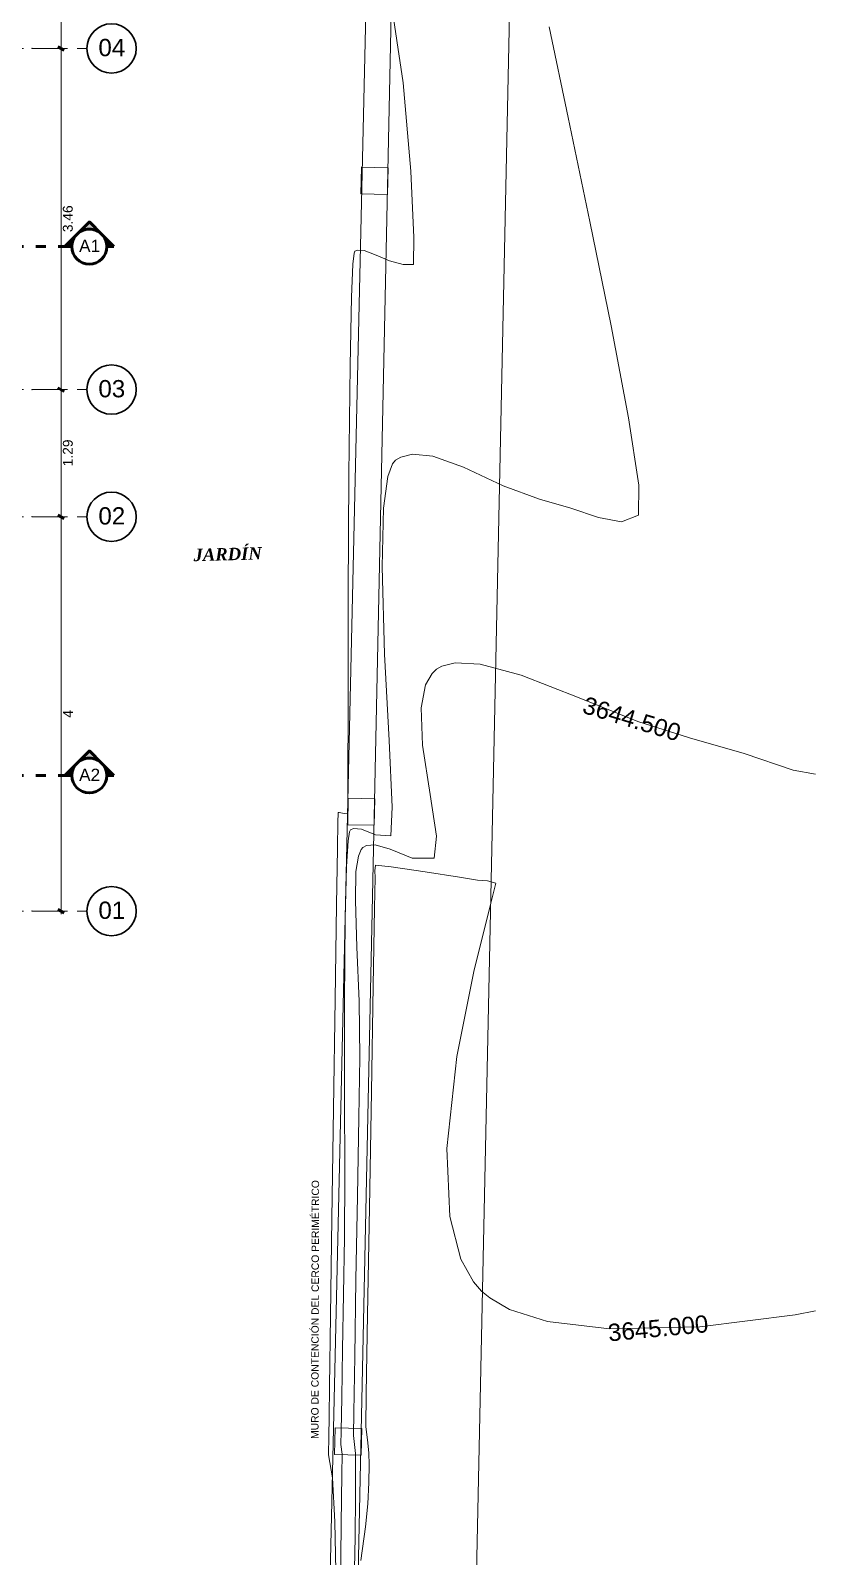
# Model space of a CAD drawing. Header units: metres. Extents: x -41 to 412, y -15 to 25.
# Drawn here: x -8.86 to -0.9, y 1.56 to 17.04 of the extents above; entities that cross this region are included whole.
import ezdxf

# ---------------------------------------------------------------- set-up
doc = ezdxf.new("R2010")
doc.units = ezdxf.units.M
doc.header["$MEASUREMENT"] = 0
doc.linetypes.add('Dot & Dashed', pattern=[0.335139, 0.15875, -0.088194, 0, -0.088194])
doc.linetypes.add('Linea punta', pattern=[0.85, 0.6, -0.125, 0, -0.125])
for name, color, linetype in [('Dimensioning - General', 7, 'Continuous'), ('Interior - Furniture', 7, 'Continuous'), ('Marker - Section', 7, 'Continuous'), ('Structural - Grid', 7, 'Continuous')]:
    doc.layers.add(name, color=color, linetype=linetype)
doc.styles.add('GENERATED_STYLE_2', font='arial.ttf')
doc.styles.add('GENERATED_STYLE_7', font='')
doc.styles.get('GENERATED_STYLE_7').set_extended_font_data('Palatino Linotype', italic=True, bold=True)
doc.dimstyles.new('GENERATED_STYLE__1', dxfattribs={"dimtxt": 0.1, "dimasz": 0.0475, "dimexe": 0.18, "dimexo": 0.2, "dimgap": 0.09, "dimtad": 3, "dimzin": 0, "dimdsep": 46, "dimtxsty": 'GENERATED_STYLE_2', "dimblk": 'ARROWHEAD_2', "dimblk1": 'ARROWHEAD_2', "dimblk2": 'ARROWHEAD_2', "dimcen": 0.09, "dimclrd": 256, "dimclre": 256, "dimclrt": 5, "dimazin": 0, "dimtfac": 1, "dimtdec": 4, "dimtmove": 0, "dimatfit": 3, "dimfxl": 1, "dimtolj": 1, "dimtzin": 0, "dimarcsym": 0})

# ---------------------------------------------------------------- blocks, each defined once
blk = doc.blocks.new('*D11')
at = {"layer": 'Dimensioning - General', "color": 151, "linetype": 'Continuous', "lineweight": 20, "true_color": 0x80c2ff, "transparency": 16777216}
for p, q in [((-8.501, 12.107), (-8.748, 12.107)), ((-8.548, 8.107), (-8.548, 12.107)), ((-8.501, 8.107), (-8.748, 8.107)), ((-8.548, 8.076), (-8.548, 8.107))]:
    blk.add_line(p, q, dxfattribs=at)
at = {"layer": 'Dimensioning - General', "color": 7, "linetype": 'Continuous', "lineweight": 60, "transparency": 16777216}
for p, q in [((-8.579, 12.125), (-8.517, 12.089)), ((-8.579, 8.125), (-8.517, 8.089))]:
    blk.add_line(p, q, dxfattribs=at)
at = {"layer": 'Dimensioning - General', "color": 5, "lineweight": 25, "transparency": 16777216, "insert": (-8.428, 10.069), "char_height": 0.1, "attachment_point": 7, "rotation": 90, "style": 'GENERATED_STYLE_2'}
blk.add_mtext('\\A1;4', dxfattribs=at)
blk = doc.blocks.new('ARROWHEAD_2')
at = {"color": 0, "linetype": 'Continuous', "lineweight": 0}
for p, q in [((0, 0), (-1, 0)), ((-0.38, -0.66), (0.38, 0.66))]:
    blk.add_line(p, q, dxfattribs=at)
blk = doc.blocks.new('*D12')
at = {"layer": 'Dimensioning - General', "color": 151, "linetype": 'Continuous', "lineweight": 20, "true_color": 0x80c2ff, "transparency": 16777216}
for p, q in [((-8.501, 13.397), (-8.748, 13.397)), ((-8.548, 12.107), (-8.548, 13.397)), ((-8.501, 12.107), (-8.748, 12.107))]:
    blk.add_line(p, q, dxfattribs=at)
at = {"layer": 'Dimensioning - General', "color": 7, "linetype": 'Continuous', "lineweight": 60, "transparency": 16777216}
for p, q in [((-8.579, 13.415), (-8.517, 13.379)), ((-8.579, 12.125), (-8.517, 12.089))]:
    blk.add_line(p, q, dxfattribs=at)
at = {"layer": 'Dimensioning - General', "color": 5, "lineweight": 25, "transparency": 16777216, "insert": (-8.428, 12.619), "char_height": 0.1, "attachment_point": 7, "rotation": 90, "style": 'GENERATED_STYLE_2'}
blk.add_mtext('\\A1;1.29', dxfattribs=at)
blk = doc.blocks.new('*D13')
at = {"layer": 'Dimensioning - General', "color": 7, "linetype": 'Continuous', "lineweight": 60, "transparency": 16777216}
for p, q in [((-8.579, 16.875), (-8.517, 16.839)), ((-8.579, 13.415), (-8.517, 13.379))]:
    blk.add_line(p, q, dxfattribs=at)
at = {"layer": 'Dimensioning - General', "color": 151, "linetype": 'Continuous', "lineweight": 20, "true_color": 0x80c2ff, "transparency": 16777216}
for p, q in [((-8.501, 16.857), (-8.748, 16.857)), ((-8.548, 13.397), (-8.548, 16.857)), ((-8.501, 13.397), (-8.748, 13.397))]:
    blk.add_line(p, q, dxfattribs=at)
at = {"layer": 'Dimensioning - General', "color": 5, "lineweight": 25, "transparency": 16777216, "insert": (-8.428, 14.994), "char_height": 0.1, "attachment_point": 7, "rotation": 90, "style": 'GENERATED_STYLE_2'}
blk.add_mtext('\\A1;3.46', dxfattribs=at)
blk = doc.blocks.new('*D14')
at = {"layer": 'Dimensioning - General', "color": 7, "linetype": 'Continuous', "lineweight": 60, "transparency": 16777216}
for p, q in [((-8.517, 19.933), (-8.579, 19.969)), ((-8.579, 16.875), (-8.517, 16.839))]:
    blk.add_line(p, q, dxfattribs=at)
at = {"layer": 'Dimensioning - General', "color": 151, "linetype": 'Continuous', "lineweight": 20, "true_color": 0x80c2ff, "transparency": 16777216}
for p, q in [((-8.548, 19.951), (-8.548, 19.982)), ((-8.501, 19.951), (-8.748, 19.951)), ((-8.548, 16.857), (-8.548, 19.951)), ((-8.501, 16.857), (-8.748, 16.857))]:
    blk.add_line(p, q, dxfattribs=at)
at = {"layer": 'Dimensioning - General', "color": 5, "lineweight": 25, "transparency": 16777216, "insert": (-8.428, 18.271), "char_height": 0.1, "attachment_point": 7, "rotation": 90, "style": 'GENERATED_STYLE_2'}
blk.add_mtext('\\A1;3.09', dxfattribs=at)

msp = doc.modelspace()

# ---------------------------------------------------------------- hatches: boundary and pattern name
at = {"layer": 'Marker - Section', "linetype": 'Continuous', "lineweight": 0, "true_color": 0x000000}
for points in [[(-8.136, 14.972), (-8.261, 15.097), (-8.386, 14.972, -0.414214)], [(-8.511, 14.847), (-8.438, 14.847, -0.198912), (-8.386, 14.972)], [(-8.011, 14.847), (-8.136, 14.972, -0.198912), (-8.084, 14.847)], [(-8.511, 9.483), (-8.438, 9.483, -0.198912), (-8.386, 9.608)], [(-8.136, 9.608), (-8.261, 9.733), (-8.386, 9.608, -0.414214)], [(-8.011, 9.483), (-8.136, 9.608, -0.198912), (-8.084, 9.483)]]:
    msp.add_hatch(color=18, dxfattribs=at).paths.add_polyline_path(points)

# ---------------------------------------------------------------- linework, layer by layer
at = {"layer": 'Interior - Furniture', "color": 251, "linetype": 'Continuous', "lineweight": 20, "true_color": 0x6a6a6a}
for p, q in [((-5.092, 22.333), (-5.745, -8.629)), ((-3.892, 22.308), (-4.549, -8.808)), ((-5.353, 21.83), (-6.045, -8.629))]:
    msp.add_line(p, q, dxfattribs=at)
at = {"layer": 'Interior - Furniture', "color": 8, "linetype": 'Continuous', "lineweight": 13}
for p, q in [((-5.08, 16.507), (-5.217, 17.442)), ((-3.405, 16.156), (-3.598, 17.078)), ((-5.002, 15.613), (-5.08, 16.507)), ((-3.184, 15.102), (-3.405, 16.156)), ((-4.97, 14.94), (-5.002, 15.613)), ((-2.968, 14.043), (-3.184, 15.102)), ((-4.973, 14.665), (-4.97, 14.94)), ((-5.588, 14.668), (-5.576, 14.781)), ((-5.576, 14.781), (-5.57, 14.8)), ((-5.57, 14.8), (-5.543, 14.812)), ((-5.543, 14.812), (-5.473, 14.809)), ((-5.473, 14.809), (-5.352, 14.762)), ((-5.352, 14.762), (-5.216, 14.704)), ((-5.216, 14.704), (-5.077, 14.665)), ((-5.603, 14.333), (-5.588, 14.668)), ((-5.077, 14.665), (-4.973, 14.665)), ((-5.617, 13.643), (-5.603, 14.333)), ((-2.792, 13.109), (-2.968, 14.043)), ((-5.629, 12.531), (-5.617, 13.643)), ((-2.689, 12.426), (-2.792, 13.109)), ((-5.155, 12.68), (-5.103, 12.711)), ((-5.103, 12.711), (-4.985, 12.742)), ((-4.985, 12.742), (-4.779, 12.722)), ((-4.779, 12.722), (-4.468, 12.611)), ((-5.234, 12.515), (-5.186, 12.645)), ((-5.186, 12.645), (-5.155, 12.68)), ((-4.468, 12.611), (-4.064, 12.421)), ((-5.635, 11.323), (-5.629, 12.531)), ((-5.277, 12.196), (-5.234, 12.515)), ((-4.064, 12.421), (-3.696, 12.284)), ((-2.693, 12.123), (-2.689, 12.426)), ((-3.696, 12.284), (-3.379, 12.193)), ((-5.293, 11.6), (-5.277, 12.196)), ((-3.379, 12.193), (-3.098, 12.098)), ((-3.098, 12.098), (-2.865, 12.057)), ((-2.865, 12.057), (-2.693, 12.123)), ((-5.267, 10.712), (-5.293, 11.6)), ((-5.637, 10.217), (-5.635, 11.323)), ((-5.222, 9.838), (-5.267, 10.712)), ((-4.786, 10.518), (-4.741, 10.561)), ((-4.741, 10.561), (-4.686, 10.593)), ((-4.686, 10.593), (-4.552, 10.627)), ((-4.552, 10.627), (-4.297, 10.612)), ((-4.297, 10.612), (-3.881, 10.499)), ((-4.895, 10.17), (-4.851, 10.402)), ((-4.851, 10.402), (-4.786, 10.518)), ((-3.881, 10.499), (-3.294, 10.272)), ((-5.638, 9.409), (-5.637, 10.217)), ((-3.294, 10.272), (-2.7, 10.032)), ((-4.882, 9.791), (-4.895, 10.17)), ((-2.7, 10.032), (-2.176, 9.865)), ((-5.189, 9.162), (-5.222, 9.838)), ((-4.805, 9.289), (-4.882, 9.791)), ((-2.176, 9.865), (-1.619, 9.705)), ((-1.619, 9.705), (-1.125, 9.538)), ((-1.125, 9.538), (-0.897, 9.498)), ((-5.64, 9.094), (-5.638, 9.409)), ((-4.739, 8.868), (-4.805, 9.289)), ((-5.202, 8.87), (-5.189, 9.162)), ((-5.746, 8.744), (-5.741, 9.012)), ((-5.741, 9.012), (-5.739, 9.097)), ((-5.739, 9.097), (-5.738, 9.109)), ((-5.738, 9.109), (-5.726, 9.109)), ((-5.726, 9.109), (-5.676, 9.099)), ((-5.676, 9.099), (-5.64, 9.094)), ((-5.636, 8.821), (-5.621, 8.913)), ((-5.621, 8.913), (-5.612, 8.931)), ((-5.612, 8.931), (-5.581, 8.946)), ((-5.581, 8.946), (-5.5, 8.937)), ((-5.5, 8.937), (-5.36, 8.88)), ((-5.36, 8.88), (-5.202, 8.87)), ((-4.764, 8.646), (-4.739, 8.868)), ((-5.755, 8.172), (-5.746, 8.744)), ((-5.653, 8.56), (-5.636, 8.821)), ((-5.532, 8.665), (-5.504, 8.732)), ((-5.504, 8.732), (-5.486, 8.753)), ((-5.486, 8.753), (-5.451, 8.774)), ((-5.451, 8.774), (-5.364, 8.781)), ((-5.364, 8.781), (-5.209, 8.735)), ((-5.209, 8.735), (-4.987, 8.643)), ((-5.666, 8.031), (-5.653, 8.56)), ((-5.557, 8.51), (-5.532, 8.665)), ((-4.987, 8.643), (-4.764, 8.646)), ((-5.563, 8.215), (-5.557, 8.51)), ((-5.547, 7.741), (-5.563, 8.215)), ((-5.769, 7.21), (-5.755, 8.172)), ((-5.672, 7.184), (-5.666, 8.031)), ((-5.525, 7.194), (-5.547, 7.741)), ((-5.786, 6.103), (-5.769, 7.21)), ((-5.672, 6.266), (-5.672, 7.184)), ((-5.518, 6.622), (-5.525, 7.194)), ((-5.528, 6.013), (-5.518, 6.622)), ((-5.671, 5.422), (-5.672, 6.266)), ((-5.801, 4.988), (-5.786, 6.103)), ((-5.542, 5.217), (-5.528, 6.013)), ((-5.674, 4.798), (-5.671, 5.422)), ((-5.557, 4.366), (-5.542, 5.217)), ((-5.815, 4.003), (-5.801, 4.988)), ((-5.683, 4.223), (-5.674, 4.798)), ((-5.57, 3.591), (-5.557, 4.366)), ((-5.693, 3.66), (-5.683, 4.223)), ((-5.825, 3.286), (-5.815, 4.003)), ((-5.701, 3.174), (-5.693, 3.66)), ((-5.58, 3.021), (-5.57, 3.591)), ((-5.83, 2.974), (-5.825, 3.286)), ((-5.707, 2.832), (-5.701, 3.174)), ((-5.832, 2.783), (-5.83, 2.974)), ((-5.583, 2.787), (-5.58, 3.021)), ((-5.709, 2.698), (-5.707, 2.832)), ((-5.573, 2.697), (-5.583, 2.787)), ((-5.834, 2.592), (-5.832, 2.783)), ((-5.698, 2.599), (-5.709, 2.698)), ((-5.562, 2.607), (-5.573, 2.697)), ((-5.795, 2.359), (-5.834, 2.592)), ((-5.7, 2.396), (-5.698, 2.599)), ((-5.561, 2.478), (-5.562, 2.607)), ((-5.561, 2.177), (-5.561, 2.478)), ((-5.772, 1.914), (-5.795, 2.359)), ((-5.706, 1.888), (-5.7, 2.396)), ((-5.564, 1.758), (-5.561, 2.177)), ((-5.761, 1.415), (-5.772, 1.914)), ((-5.716, 1.207), (-5.706, 1.888)), ((-5.575, 1.273), (-5.564, 1.758))]:
    msp.add_line(p, q, dxfattribs=at)
at = {"layer": 'Interior - Furniture', "color": 173, "linetype": 'Continuous', "lineweight": 20, "true_color": 0x5555ff}
for p, q in [((-5.507, 15.382), (-5.501, 15.652)), ((-5.501, 15.652), (-5.231, 15.646)), ((-5.231, 15.646), (-5.237, 15.376)), ((-5.237, 15.376), (-5.507, 15.382)), ((-5.641, 8.983), (-5.635, 9.253)), ((-5.635, 9.253), (-5.365, 9.247)), ((-5.365, 9.247), (-5.371, 8.978)), ((-5.371, 8.978), (-5.641, 8.983)), ((-5.775, 2.595), (-5.769, 2.865)), ((-5.769, 2.865), (-5.499, 2.859)), ((-5.499, 2.859), (-5.505, 2.589)), ((-5.505, 2.589), (-5.775, 2.595))]:
    msp.add_line(p, q, dxfattribs=at)
at = {"layer": 'Interior - Furniture', "color": 3, "linetype": 'Continuous', "lineweight": 20}
for p, q in [((-5.365, 8.515), (-5.36, 8.575)), ((-5.362, 8.447), (-5.365, 8.515)), ((-5.36, 8.575), (-5.201, 8.556)), ((-5.201, 8.556), (-4.857, 8.505)), ((-5.368, 8.136), (-5.362, 8.447)), ((-4.857, 8.505), (-4.506, 8.45)), ((-4.506, 8.45), (-4.326, 8.422)), ((-4.326, 8.422), (-4.224, 8.414)), ((-4.224, 8.414), (-4.139, 8.39)), ((-4.139, 8.39), (-4.203, 8.134)), ((-5.382, 7.349), (-5.368, 8.136)), ((-4.203, 8.134), (-4.363, 7.495)), ((-4.363, 7.495), (-4.534, 6.632)), ((-5.401, 6.274), (-5.382, 7.349)), ((-4.534, 6.632), (-4.634, 5.699)), ((-5.421, 5.1), (-5.401, 6.274)), ((-4.634, 5.699), (-4.605, 5.009)), ((-5.44, 4.017), (-5.421, 5.1)), ((-4.605, 5.009), (-4.493, 4.576)), ((-4.493, 4.576), (-4.365, 4.346)), ((-4.365, 4.346), (-4.283, 4.253)), ((-4.283, 4.253), (-4.2, 4.184)), ((-4.2, 4.184), (-3.999, 4.067)), ((-3.999, 4.067), (-3.616, 3.945)), ((-1.104, 4.011), (-0.897, 4.053)), ((-5.452, 3.212), (-5.44, 4.017)), ((-3.616, 3.945), (-2.985, 3.87)), ((-2.985, 3.87), (-2.071, 3.891)), ((-2.071, 3.891), (-1.104, 4.011)), ((-5.456, 2.876), (-5.452, 3.212)), ((-5.441, 2.745), (-5.456, 2.876)), ((-5.427, 2.614), (-5.441, 2.745)), ((-5.424, 2.49), (-5.427, 2.614)), ((-5.427, 2.311), (-5.424, 2.49)), ((-5.436, 2.095), (-5.427, 2.311)), ((-5.462, 1.861), (-5.436, 2.095)), ((-5.507, 1.521), (-5.462, 1.861))]:
    msp.add_line(p, q, dxfattribs=at)
at = {"layer": 'Marker - Section', "color": 7, "linetype": 'Linea punta', "lineweight": 60}
for p, q in [((-20.928, 14.847), (-8.511, 14.847)), ((-20.928, 9.483), (-8.511, 9.483))]:
    msp.add_line(p, q, dxfattribs=at)
at = {"layer": 'Marker - Section', "color": 7, "linetype": 'Continuous', "lineweight": 60, "flags": 128}
for points in [[(-8.136, 14.972, 0.414214), (-8.386, 14.972), (-8.261, 15.097)], [(-8.511, 14.847), (-8.438, 14.847, -0.198912), (-8.386, 14.972)], [(-8.011, 14.847), (-8.084, 14.847, 0.198912), (-8.136, 14.972)], [(-8.511, 9.483), (-8.438, 9.483, -0.198912), (-8.386, 9.608)], [(-8.136, 9.608, 0.414214), (-8.386, 9.608), (-8.261, 9.733)], [(-8.011, 9.483), (-8.084, 9.483, 0.198912), (-8.136, 9.608)]]:
    msp.add_lwpolyline(points, format="xyb", close=True, dxfattribs=at)
at = {"layer": 'Marker - Section', "color": 7, "linetype": 'Continuous', "lineweight": 60}
for centre in [(-8.261, 14.847), (-8.261, 9.483)]:
    msp.add_circle(centre, 0.177, dxfattribs=at)
at = {"layer": 'Structural - Grid', "color": 104, "linetype": 'Dot & Dashed', "lineweight": 13, "true_color": 0x029e21}
for p, q in [((-9.286, 16.857), (-8.842, 16.857)), ((-8.842, 16.857), (-8.286, 16.857)), ((-9.286, 13.397), (-8.842, 13.397)), ((-8.842, 13.397), (-8.286, 13.397)), ((-9.286, 12.107), (-8.842, 12.107)), ((-8.842, 12.107), (-8.286, 12.107)), ((-9.286, 8.107), (-8.842, 8.107)), ((-8.842, 8.107), (-8.286, 8.107))]:
    msp.add_line(p, q, dxfattribs=at)
at = {"layer": 'Structural - Grid', "color": 7, "linetype": 'Continuous', "lineweight": 35}
for centre in [(-8.036, 16.857), (-8.036, 13.397), (-8.036, 12.107), (-8.036, 8.107)]:
    msp.add_circle(centre, 0.25, dxfattribs=at)
at = {"layer": 'Structural - Grid', "color": 104, "linetype": 'Dot & Dashed', "lineweight": 13, "true_color": 0x029e21}
for p in [(-8.842, 16.857), (-8.842, 16.857), (-8.842, 13.397), (-8.842, 13.397), (-8.842, 12.107), (-8.842, 12.107), (-8.842, 8.107), (-8.842, 8.107)]:
    msp.add_point(p, dxfattribs=at)

# ---------------------------------------------------------------- texts
at = {"layer": 'Interior - Furniture', "color": 54, "lineweight": 13, "true_color": 0x9f9f00, "insert": (-6.857, 11.664), "char_height": 0.125, "attachment_point": 8, "rotation": 1.459, "style": 'GENERATED_STYLE_7'}
msp.add_mtext('\\A1;JARDÍN', dxfattribs=at)
at = {"layer": 'Interior - Furniture', "color": 7, "lineweight": 13, "char_height": 0.175, "attachment_point": 1, "style": 'GENERATED_STYLE_2'}
for s, insert, rotation in [('\\A1;3644.500', (-3.222, 10.289), 343.1712), ('\\A1;3645.000', (-3.009, 3.917), 5.3364)]:
    msp.add_mtext(s, dxfattribs=dict(at, insert=insert, rotation=rotation))
at = {"layer": 'Interior - Furniture', "color": 251, "lineweight": 20, "true_color": 0x6a6a6a, "insert": (-5.936, 2.754), "char_height": 0.075, "attachment_point": 7, "rotation": 89.8723, "style": 'GENERATED_STYLE_2'}
msp.add_mtext('\\A1;MURO DE CONTENCIÓN DEL CERCO PERIMÉTRICO', dxfattribs=at)
at = {"layer": 'Marker - Section', "color": 7, "lineweight": 60, "char_height": 0.125, "attachment_point": 7, "style": 'GENERATED_STYLE_2'}
for s, insert in [('\\A1;\\pt0;A1', (-8.365, 14.792)), ('\\A1;\\pt0;A2', (-8.365, 9.427))]:
    msp.add_mtext(s, dxfattribs=dict(at, insert=insert))
at = {"layer": 'Structural - Grid', "color": 7, "lineweight": 13, "char_height": 0.175, "attachment_point": 4, "style": 'GENERATED_STYLE_2'}
for s, insert in [('\\A1;\\pt0;04', (-8.169, 16.865)), ('\\A1;\\pt0;03', (-8.169, 13.405)), ('\\A1;\\pt0;02', (-8.169, 12.115)), ('\\A1;\\pt0;01', (-8.169, 8.115))]:
    msp.add_mtext(s, dxfattribs=dict(at, insert=insert))

# ---------------------------------------------------------------- dimensions: what is measured, and where the dimension line sits
at = {"layer": 'Dimensioning - General', "color": 151, "linetype": 'Continuous', "lineweight": 20, "true_color": 0x80c2ff}
for base, p1, p2, picture, middle in [((-8.548, 19.951), (-8.842, 16.857), (-8.842, 19.951), '*D14', (-8.478, 18.401)), ((-8.548, 16.857), (-8.842, 13.397), (-8.842, 16.857), '*D13', (-8.478, 15.124)), ((-8.548, 13.397), (-8.842, 12.107), (-8.842, 13.397), '*D12', (-8.478, 12.749)), ((-8.548, 12.107), (-8.842, 8.107), (-8.842, 12.107), '*D11', (-8.478, 10.107))]:
    dim = msp.add_linear_dim(base=base, p1=p1, p2=p2, angle=90, dimstyle='GENERATED_STYLE__1', dxfattribs=at)
    dim.commit()
    dim.dimension.update_dxf_attribs({"geometry": picture, "text_midpoint": middle, "dimtype": 160, "text_rotation": 90})

doc.saveas('drawing.dxf')
